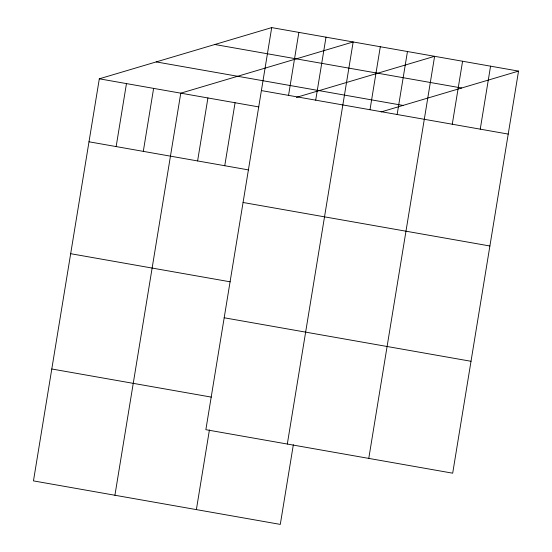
<?xml version="1.0" encoding="UTF-8"?>
<svg xmlns="http://www.w3.org/2000/svg" width="552" height="552" viewBox="0 0 552 552"><rect width="100%" height="100%" fill="white"/><g stroke="black" fill="none" stroke-linecap="round" stroke-linejoin="round"><path stroke-width="0.83" d="M271.708 27.6L205.862 429.684L452.688 473.188L518.535 71.104L271.708 27.6L99.312 78.812L33.465 480.895L280.292 524.4L293.347 444.712M116.148 146.584L126.463 83.6M143.299 151.365L153.615 88.382M114.919 495.254L180.766 93.171L353.156 41.959L287.316 444.036M197.602 160.942L207.918 97.952M224.754 165.724L235.069 102.741M196.374 509.606L209.422 429.918M288.544 95.372L298.853 32.389M315.696 100.153L326.004 37.17M369.999 109.724L380.307 46.741M397.143 114.512L407.459 51.529M368.771 458.395L434.61 56.311L296.348 97.387M452.274 124.228L462.583 61.244M480.247 129.161L490.562 66.178M381.087 111.939L518.535 71.104M214.818 44.498L461.644 88.003M156.202 61.914L403.029 105.418M261.393 90.583L508.219 134.088M99.312 78.812L258.826 106.929M88.996 141.795L248.51 169.912M243.066 202.487L489.893 245.992M70.67 253.699L230.184 281.817M224.188 317.779L471.015 361.284M51.791 368.991L211.306 397.109"/></g></svg>
